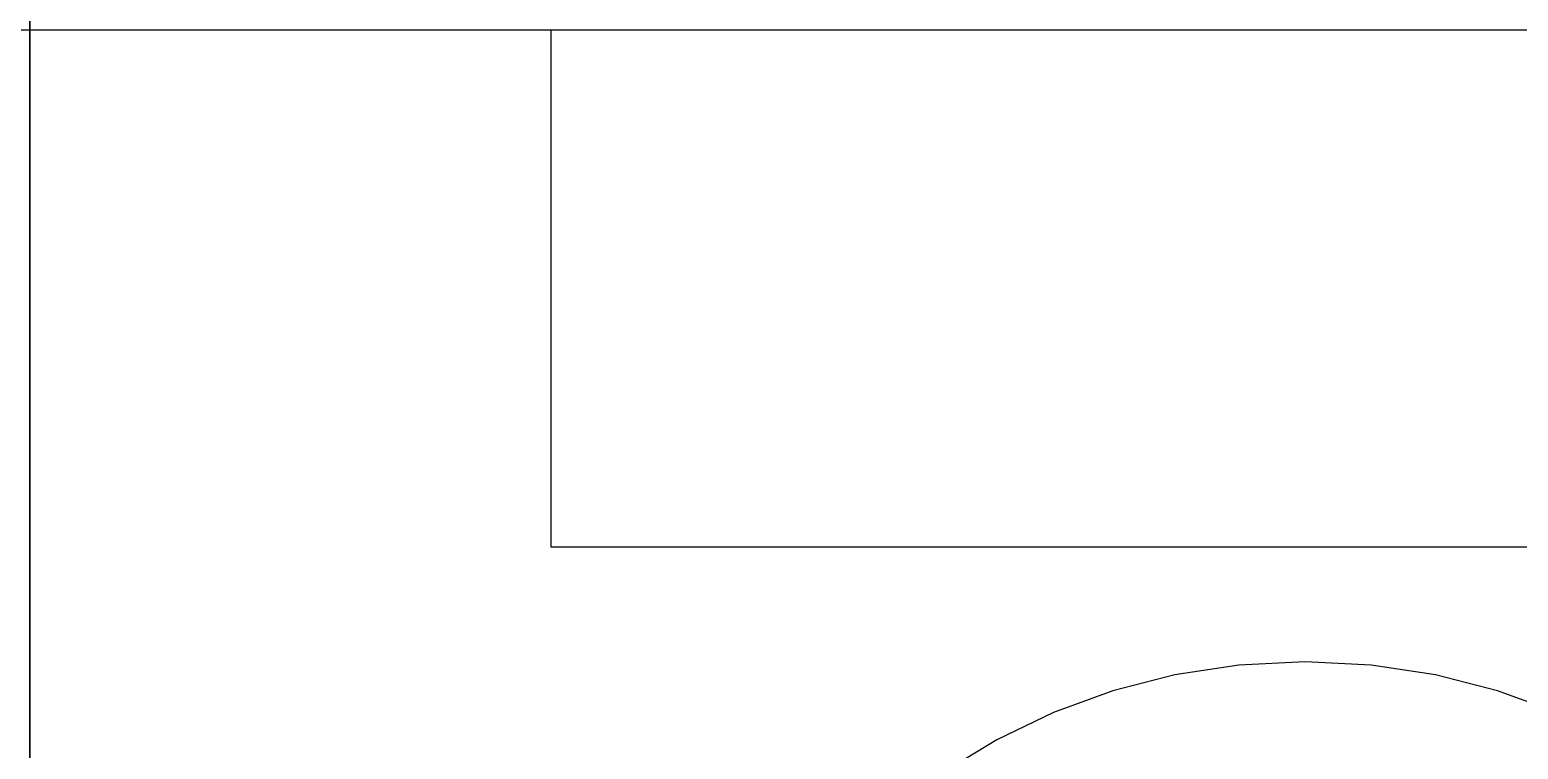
# Model space of a CAD drawing. Header units: millimetres. Extents: x -208796 to -83323, y 30910 to 103951.
# Drawn here: x -100260.13 to -100249.65, y 36509.7 to 36514.77 of the extents above; entities that cross this region are included whole.
import ezdxf

# ---------------------------------------------------------------- set-up
doc = ezdxf.new("R2010")
doc.units = ezdxf.units.MM
doc.header["$LTSCALE"] = 3

# ---------------------------------------------------------------- blocks, each defined once
blk = doc.blocks.new('*U99')
for p, q in [((-8.986, 0), (-8.986, 79.4816)), ((8.986, 79.4816), (8.986, 0)), ((8.986, 0), (8.986, 79.4816)), ((-8.986, 16.7063), (8.986, 16.7063)), ((-5.3156, 16.7063), (-5.3156, 13.0613)), ((8.986, 16.7063), (26.958, 16.7063)), ((12.6564, 16.7063), (12.6564, 13.0613)), ((-5.3156, 13.0613), (5.3157, 13.0613)), ((12.6564, 13.0613), (23.2877, 13.0613)), ((-0.466, 12.2279), (-0.9184, 12.1589)), ((0, 12.2513), (-0.466, 12.2279)), ((0.4657, 12.2279), (0, 12.2513)), ((0, 12.2513), (0, 12.2513)), ((0.9182, 12.1589), (0.4657, 12.2279)), ((17.506, 12.2279), (17.0536, 12.1589)), ((17.972, 12.2513), (17.506, 12.2279)), ((18.4377, 12.2279), (17.972, 12.2513)), ((17.972, 12.2513), (17.972, 12.2513)), ((18.8902, 12.1589), (18.4377, 12.2279)), ((-0.9184, 12.1589), (-1.3551, 12.0467)), ((1.3547, 12.0467), (0.9182, 12.1589)), ((17.0536, 12.1589), (16.6169, 12.0467)), ((19.3267, 12.0467), (18.8902, 12.1589)), ((-1.3551, 12.0467), (-1.7736, 11.8934)), ((1.7734, 11.8934), (1.3547, 12.0467)), ((16.6169, 12.0467), (16.1984, 11.8934)), ((19.7454, 11.8934), (19.3267, 12.0467)), ((-1.7736, 11.8934), (-2.172, 11.7016)), ((16.1984, 11.8934), (15.8, 11.7016)), ((-2.172, 11.7016), (-2.5476, 11.4734)), ((15.8, 11.7016), (15.4244, 11.4734))]:
    blk.add_line(p, q)

msp = doc.modelspace()

# ---------------------------------------------------------------- block references
for p in [(-100269.12, 36498.064), (-100251.148, 36498.064)]:
    msp.add_blockref('*U99', p)

doc.saveas('drawing.dxf')
